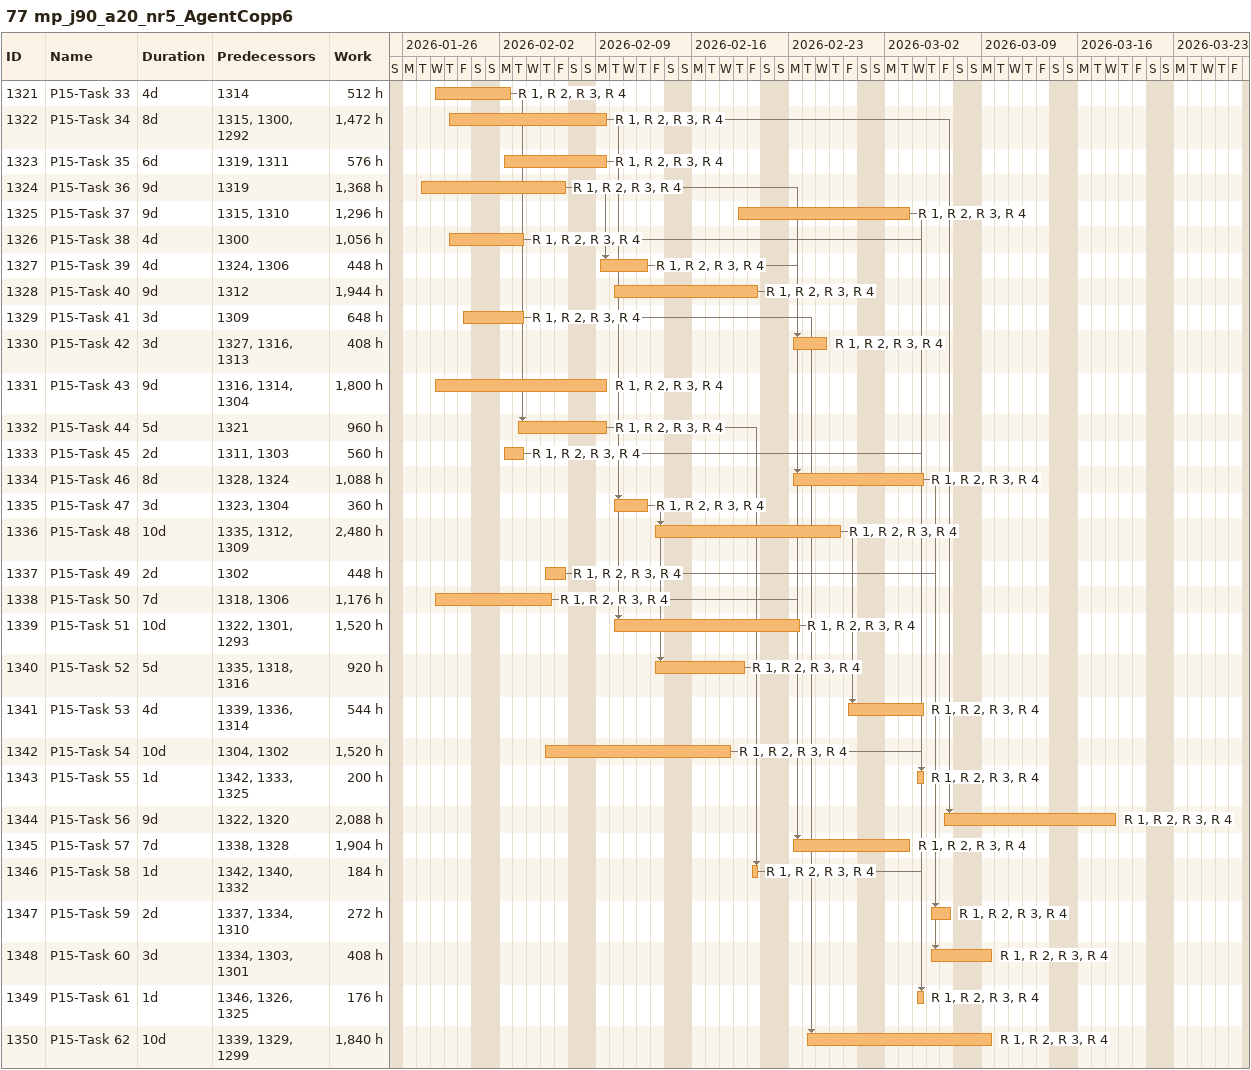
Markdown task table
77 mp_j90_a20_nr5_AgentCopp6

| ID | Task | Duration | Start | Finish | Predecessors | Resources | Work (h) |
|---|---|---|---|---|---|---|---|
| 1321 | P15-Task 33 | 4d | 2026-01-28 | 2026-02-02 | 1314 | R 1, R 2, R 3, R 4 | 512 |
| 1322 | P15-Task 34 | 8d | 2026-01-29 | 2026-02-09 | 1315, 1300, 1292 | R 1, R 2, R 3, R 4 | 1472 |
| 1323 | P15-Task 35 | 6d | 2026-02-02 | 2026-02-09 | 1319, 1311 | R 1, R 2, R 3, R 4 | 576 |
| 1324 | P15-Task 36 | 9d | 2026-01-27 | 2026-02-06 | 1319 | R 1, R 2, R 3, R 4 | 1368 |
| 1325 | P15-Task 37 | 9d | 2026-02-19 | 2026-03-03 | 1315, 1310 | R 1, R 2, R 3, R 4 | 1296 |
| 1326 | P15-Task 38 | 4d | 2026-01-29 | 2026-02-03 | 1300 | R 1, R 2, R 3, R 4 | 1056 |
| 1327 | P15-Task 39 | 4d | 2026-02-09 | 2026-02-12 | 1324, 1306 | R 1, R 2, R 3, R 4 | 448 |
| 1328 | P15-Task 40 | 9d | 2026-02-10 | 2026-02-20 | 1312 | R 1, R 2, R 3, R 4 | 1944 |
| 1329 | P15-Task 41 | 3d | 2026-01-30 | 2026-02-03 | 1309 | R 1, R 2, R 3, R 4 | 648 |
| 1330 | P15-Task 42 | 3d | 2026-02-23 | 2026-02-25 | 1327, 1316, 1313 | R 1, R 2, R 3, R 4 | 408 |
| 1331 | P15-Task 43 | 9d | 2026-01-28 | 2026-02-09 | 1316, 1314, 1304 | R 1, R 2, R 3, R 4 | 1800 |
| 1332 | P15-Task 44 | 5d | 2026-02-03 | 2026-02-09 | 1321 | R 1, R 2, R 3, R 4 | 960 |
| 1333 | P15-Task 45 | 2d | 2026-02-02 | 2026-02-03 | 1311, 1303 | R 1, R 2, R 3, R 4 | 560 |
| 1334 | P15-Task 46 | 8d | 2026-02-23 | 2026-03-04 | 1328, 1324 | R 1, R 2, R 3, R 4 | 1088 |
| 1335 | P15-Task 47 | 3d | 2026-02-10 | 2026-02-12 | 1323, 1304 | R 1, R 2, R 3, R 4 | 360 |
| 1336 | P15-Task 48 | 10d | 2026-02-13 | 2026-02-26 | 1335, 1312, 1309 | R 1, R 2, R 3, R 4 | 2480 |
| 1337 | P15-Task 49 | 2d | 2026-02-05 | 2026-02-06 | 1302 | R 1, R 2, R 3, R 4 | 448 |
| 1338 | P15-Task 50 | 7d | 2026-01-28 | 2026-02-05 | 1318, 1306 | R 1, R 2, R 3, R 4 | 1176 |
| 1339 | P15-Task 51 | 10d | 2026-02-10 | 2026-02-23 | 1322, 1301, 1293 | R 1, R 2, R 3, R 4 | 1520 |
| 1340 | P15-Task 52 | 5d | 2026-02-13 | 2026-02-19 | 1335, 1318, 1316 | R 1, R 2, R 3, R 4 | 920 |
| 1341 | P15-Task 53 | 4d | 2026-02-27 | 2026-03-04 | 1339, 1336, 1314 | R 1, R 2, R 3, R 4 | 544 |
| 1342 | P15-Task 54 | 10d | 2026-02-05 | 2026-02-18 | 1304, 1302 | R 1, R 2, R 3, R 4 | 1520 |
| 1343 | P15-Task 55 | 1d | 2026-03-04 | 2026-03-04 | 1342, 1333, 1325 | R 1, R 2, R 3, R 4 | 200 |
| 1344 | P15-Task 56 | 9d | 2026-03-06 | 2026-03-18 | 1322, 1320 | R 1, R 2, R 3, R 4 | 2088 |
| 1345 | P15-Task 57 | 7d | 2026-02-23 | 2026-03-03 | 1338, 1328 | R 1, R 2, R 3, R 4 | 1904 |
| 1346 | P15-Task 58 | 1d | 2026-02-20 | 2026-02-20 | 1342, 1340, 1332 | R 1, R 2, R 3, R 4 | 184 |
| 1347 | P15-Task 59 | 2d | 2026-03-05 | 2026-03-06 | 1337, 1334, 1310 | R 1, R 2, R 3, R 4 | 272 |
| 1348 | P15-Task 60 | 3d | 2026-03-05 | 2026-03-09 | 1334, 1303, 1301 | R 1, R 2, R 3, R 4 | 408 |
| 1349 | P15-Task 61 | 1d | 2026-03-04 | 2026-03-04 | 1346, 1326, 1325 | R 1, R 2, R 3, R 4 | 176 |
| 1350 | P15-Task 62 | 10d | 2026-02-24 | 2026-03-09 | 1339, 1329, 1299 | R 1, R 2, R 3, R 4 | 1840 |
